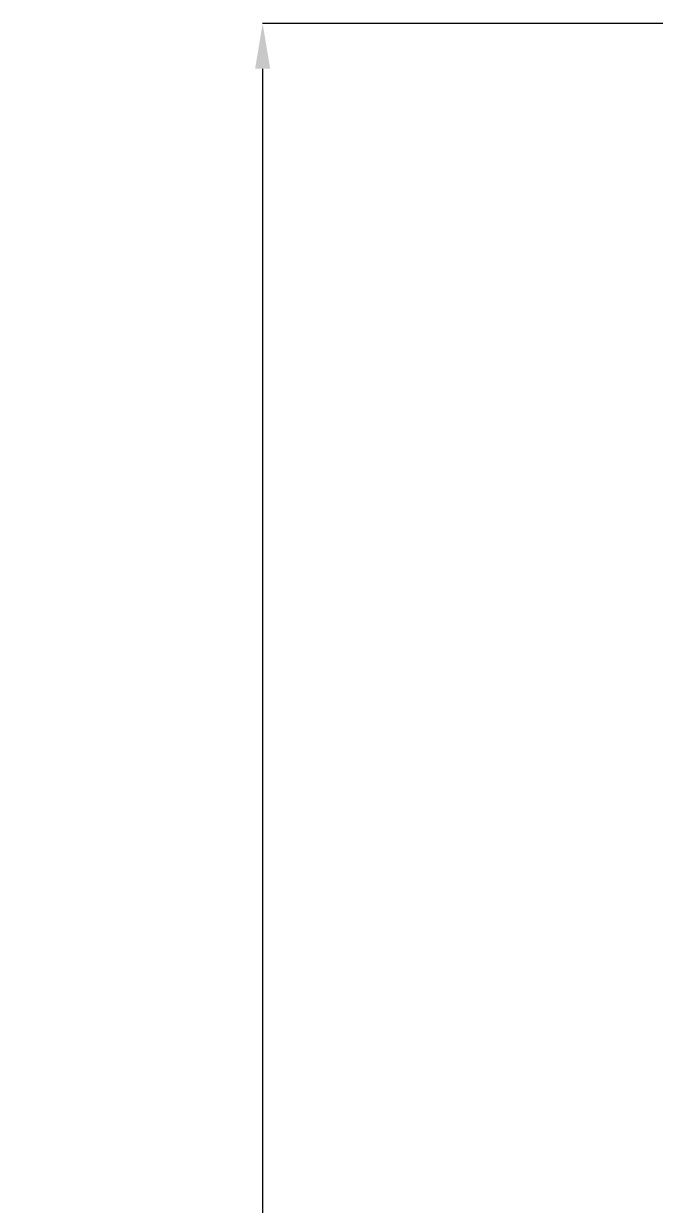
# Model space of a CAD drawing. Extents: x 16296660632 to 16296673174, y -37409619871 to -37409617131.
# Drawn here: x 16296671989.5 to 16296672045.5, y -37409617337.7 to -37409617232.8 of the extents above; entities that cross this region are included whole.
import ezdxf

# ---------------------------------------------------------------- set-up
doc = ezdxf.new("R2010")
doc.units = 0
doc.header["$LTSCALE"] = 10
doc.header["$MEASUREMENT"] = 0
doc.header["$PDMODE"] = 3
doc.header["$PDSIZE"] = -10
doc.layers.get('0').update_dxf_attribs({"linetype": 'CONTINUOUS'})
doc.layers.get('DEFPOINTS').update_dxf_attribs({"linetype": 'CONTINUOUS'})
doc.styles.add('Daelim Dimension', font='')
doc.styles.get('Daelim Dimension').set_extended_font_data('나눔고딕')
doc.dimstyles.new('DEFAULT', dxfattribs={"dimscale": 2, "dimtxt": 2, "dimasz": 2, "dimexe": 0, "dimexo": 2, "dimgap": 1, "dimtad": 1, "dimdec": 1, "dimzin": 9, "dimdsep": 46, "dimtxsty": 'Daelim Dimension', "dimcen": 0.5, "dimclrd": 252, "dimclre": 252, "dimclrt": 3, "dimadec": 1, "dimazin": 0, "dimtfac": 1, "dimtdec": 1, "dimtix": 1, "dimtmove": 0, "dimatfit": 3, "dimfxl": 1, "dimtolj": 1, "dimtzin": 1, "dimlwd": 9, "dimlwe": 9, "dimarcsym": 0})

# ---------------------------------------------------------------- blocks, each defined once
blk = doc.blocks.new('*D9')
at = {"color": 5, "lineweight": 9, "transparency": 16777216}
for p, q in [((16296672068.33774, -37409617232.832626), (16296672010.699921, -37409617232.832626)), ((16296672010.699921, -37409617236.832626), (16296672010.699921, -37409617493.371193)), ((16296672068.32852, -37409617497.371193), (16296672010.699921, -37409617497.371193))]:
    blk.add_line(p, q, dxfattribs=at)
at = {"color": 5, "transparency": 16777216}
for points in [[(16296672010.03326, -37409617236.832626), (16296672011.36659, -37409617236.832626), (16296672010.699921, -37409617232.832626)], [(16296672010.03326, -37409617493.371193), (16296672011.36659, -37409617493.371193), (16296672010.699921, -37409617497.371193)]]:
    blk.add_solid(points, dxfattribs=at)
at = {"layer": 'DEFPOINTS', "color": 0, "transparency": 16777216}
for p in [(16296672072.33774, -37409617232.832626), (16296672010.699921, -37409617497.371193), (16296672072.32852, -37409617497.371193)]:
    blk.add_point(p, dxfattribs=at)
at = {"color": 7, "transparency": 16777216, "insert": (16296671999.990339, -37409617365.101913), "char_height": 16, "attachment_point": 5, "rotation": 90, "style": 'Daelim Dimension'}
blk.add_mtext('\\A1;265', dxfattribs=at)

msp = doc.modelspace()

# ---------------------------------------------------------------- dimensions: what is measured, and where the dimension line sits
at = {"color": 5}
dim = msp.add_linear_dim(base=(16296672010.699921, -37409617497.371193), p1=(16296672072.33774, -37409617232.832626), p2=(16296672072.32852, -37409617497.371193), angle=90, dimstyle='DEFAULT', override={"dimtxt": 8, "dimdec": 0, "dimclrd": 5, "dimclre": 5, "dimclrt": 7}, dxfattribs=at)
dim.commit()
dim.dimension.update_dxf_attribs({"geometry": '*D9', "text_midpoint": (16296671999.990339, -37409617365.101913)})

doc.saveas('drawing.dxf')
